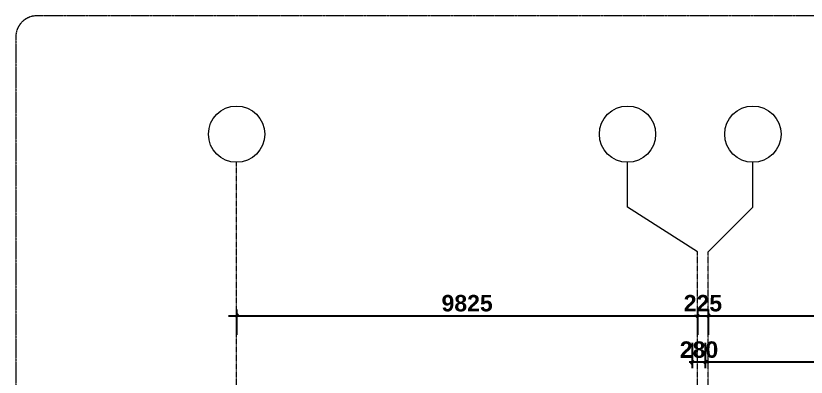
# Model space of a CAD drawing. Header units: inches. Extents: x 22 to 382261, y 22 to 371281.
# Drawn here: x 207333 to 224178, y 150460 to 158163 of the extents above; entities that cross this region are included whole.
import ezdxf

# ---------------------------------------------------------------- set-up
doc = ezdxf.new("R2010")
doc.units = ezdxf.units.IN
doc.header["$MEASUREMENT"] = 0
doc.linetypes.add('_Tracejado médio', pattern=[4, 3, -1])
doc.linetypes.add('Grid Line 1_2_', pattern=[22.225, 12.7, -3.175, 3.175, -3.175])
for name, color, linetype, lineweight in [('A-ANNO-DIMS', 211, 'Continuous', 9), ('A-ANNO-SYMB', 150, 'Continuous', 9), ('S-GRID', 1, 'Continuous', 9), ('S-GRID-IDEN', 1, 'Continuous', 9)]:
    doc.layers.add(name, color=color, linetype=linetype, lineweight=lineweight)
doc.styles.add('Arial_B', font='arialbd.ttf', dxfattribs={"height": 350.793651})
doc.dimstyles.new('2', dxfattribs={"dimscale": 304.8, "dimtxt": 346.888196, "dimasz": 0.221354, "dimexe": 1.338583, "dimexo": 0.0625, "dimgap": 0.278871, "dimtad": 1, "dimdec": 0, "dimzin": 0, "dimdsep": 46, "dimtxsty": 'Arial_B', "dimblk1": 'OBLIQUE', "dimblk2": 'OBLIQUE', "dimsah": 1, "dimcen": 0.09, "dimdle": 0.557743, "dimazin": 0, "dimtfac": 1, "dimtdec": 4, "dimtix": 1, "dimtmove": 0, "dimatfit": 3, "dimfxl": 0.557743, "dimfxlon": 1, "dimtvp": 1, "dimtolj": 1, "dimtzin": 0, "dimarcsym": 2})

# ---------------------------------------------------------------- blocks, each defined once
blk = doc.blocks.new('Grid - Grid Head - Circle-749417-Right Side Elevation')
at = {"layer": 'S-GRID-IDEN'}
blk.add_circle((-8484, 15384), 600, dxfattribs=at)
blk = doc.blocks.new('_Oblique')
at = {"color": 0, "linetype": 'ByBlock', "lineweight": -2}
blk.add_line((-0.5, -0.5), (0.5, 0.5), dxfattribs=at)
blk = doc.blocks.new('*D5081')
at = {"layer": 'A-ANNO-DIMS', "color": 0, "lineweight": -2, "transparency": 16777216}
for p, q in [((212039, 151902), (212039, 151363)), ((221864, 151902), (221864, 151363)), ((211869, 151771), (222034, 151771))]:
    blk.add_line(p, q, dxfattribs=at)
at = {"layer": 'Defpoints', "color": 0, "transparency": 16777216}
for p in [(212039, 151921), (221864, 151921), (221864, 151771)]:
    blk.add_point(p, dxfattribs=at)
at = {"layer": 'A-ANNO-DIMS', "color": 0, "lineweight": -2, "transparency": 16777216, "xscale": 67.46874999999999, "yscale": 67.46874999999999, "zscale": 67.46874999999999, "rotation": 180}
blk.add_blockref('_Oblique', (212039, 151771), dxfattribs=at)
at = {"layer": 'A-ANNO-DIMS', "color": 0, "lineweight": -2, "transparency": 16777216, "xscale": 67.46874999999999, "yscale": 67.46874999999999, "zscale": 67.46874999999999}
blk.add_blockref('_Oblique', (221864, 151771), dxfattribs=at)
at = {"layer": 'A-ANNO-DIMS', "color": 0, "transparency": 16777216, "insert": (216952, 152035), "char_height": 350.8, "width": 1119.37, "attachment_point": 5, "style": 'Arial_B'}
blk.add_mtext('\\A1;9825', dxfattribs=at)
blk = doc.blocks.new('*D5082')
at = {"layer": 'A-ANNO-DIMS', "color": 0, "lineweight": -2, "transparency": 16777216}
for p, q in [((221864, 151902), (221864, 151363)), ((222089, 151902), (222089, 151363)), ((221864, 151771), (221797, 151771)), ((221864, 151771), (222089, 151771)), ((222089, 151771), (222157, 151771))]:
    blk.add_line(p, q, dxfattribs=at)
at = {"layer": 'Defpoints', "color": 0, "transparency": 16777216}
for p in [(221864, 151921), (222089, 151921), (222089, 151771)]:
    blk.add_point(p, dxfattribs=at)
at = {"layer": 'A-ANNO-DIMS', "color": 0, "lineweight": -2, "transparency": 16777216, "xscale": 67.46874999999999, "yscale": 67.46874999999999, "zscale": 67.46874999999999}
blk.add_blockref('_Oblique', (221864, 151771), dxfattribs=at)
at = {"layer": 'A-ANNO-DIMS', "color": 0, "lineweight": -2, "transparency": 16777216, "xscale": 67.46874999999999, "yscale": 67.46874999999999, "zscale": 67.46874999999999, "rotation": 180}
blk.add_blockref('_Oblique', (222089, 151771), dxfattribs=at)
at = {"layer": 'A-ANNO-DIMS', "color": 0, "transparency": 16777216, "insert": (221977, 152035), "char_height": 350.8, "width": 839.53, "attachment_point": 5, "style": 'Arial_B'}
blk.add_mtext('\\A1;225', dxfattribs=at)
blk = doc.blocks.new('*D5083')
at = {"layer": 'A-ANNO-DIMS', "color": 0, "lineweight": -2, "transparency": 16777216}
for p, q in [((222089, 151902), (222089, 151363)), ((232289, 151902), (232289, 151363)), ((221919, 151771), (232459, 151771))]:
    blk.add_line(p, q, dxfattribs=at)
at = {"layer": 'Defpoints', "color": 0, "transparency": 16777216}
for p in [(222089, 151921), (232289, 151921), (232289, 151771)]:
    blk.add_point(p, dxfattribs=at)
at = {"layer": 'A-ANNO-DIMS', "color": 0, "lineweight": -2, "transparency": 16777216, "xscale": 67.46874999999999, "yscale": 67.46874999999999, "zscale": 67.46874999999999, "rotation": 180}
blk.add_blockref('_Oblique', (222089, 151771), dxfattribs=at)
at = {"layer": 'A-ANNO-DIMS', "color": 0, "lineweight": -2, "transparency": 16777216, "xscale": 67.46874999999999, "yscale": 67.46874999999999, "zscale": 67.46874999999999}
blk.add_blockref('_Oblique', (232289, 151771), dxfattribs=at)
at = {"layer": 'A-ANNO-DIMS', "color": 0, "transparency": 16777216, "insert": (227189, 152035), "char_height": 350.8, "width": 1399.21, "attachment_point": 5, "style": 'Arial_B'}
blk.add_mtext('\\A1;10200', dxfattribs=at)
blk = doc.blocks.new('*D5088')
at = {"layer": 'A-ANNO-DIMS', "color": 0, "lineweight": -2, "transparency": 16777216}
for p, q in [((222034, 150650), (222034, 151189)), ((243476, 150650), (243476, 151189)), ((243646, 150781), (221864, 150781))]:
    blk.add_line(p, q, dxfattribs=at)
at = {"layer": 'Defpoints', "color": 0, "transparency": 16777216}
for p in [(222034, 150781), (222034, 150631), (243476, 150631)]:
    blk.add_point(p, dxfattribs=at)
at = {"layer": 'A-ANNO-DIMS', "color": 0, "lineweight": -2, "transparency": 16777216, "xscale": 67.46874999999999, "yscale": 67.46874999999999, "zscale": 67.46874999999999, "rotation": 180}
blk.add_blockref('_Oblique', (222034, 150781), dxfattribs=at)
at = {"layer": 'A-ANNO-DIMS', "color": 0, "lineweight": -2, "transparency": 16777216, "xscale": 67.46874999999999, "yscale": 67.46874999999999, "zscale": 67.46874999999999}
blk.add_blockref('_Oblique', (243476, 150781), dxfattribs=at)
at = {"layer": 'A-ANNO-DIMS', "color": 0, "transparency": 16777216, "insert": (232755, 151042), "char_height": 350.8, "width": 1399.21, "attachment_point": 5, "style": 'Arial_B'}
blk.add_mtext('\\A1;21442', dxfattribs=at)
blk = doc.blocks.new('*D5089')
at = {"layer": 'A-ANNO-DIMS', "color": 0, "lineweight": -2, "transparency": 16777216}
for p, q in [((221754, 150650), (221754, 151189)), ((222034, 150650), (222034, 151189)), ((221754, 150781), (221687, 150781)), ((222034, 150781), (221754, 150781)), ((222034, 150781), (222102, 150781))]:
    blk.add_line(p, q, dxfattribs=at)
at = {"layer": 'Defpoints', "color": 0, "transparency": 16777216}
for p in [(221754, 150781), (221754, 150631), (222034, 150631)]:
    blk.add_point(p, dxfattribs=at)
at = {"layer": 'A-ANNO-DIMS', "color": 0, "lineweight": -2, "transparency": 16777216, "xscale": 67.46874999999999, "yscale": 67.46874999999999, "zscale": 67.46874999999999}
blk.add_blockref('_Oblique', (221754, 150781), dxfattribs=at)
at = {"layer": 'A-ANNO-DIMS', "color": 0, "lineweight": -2, "transparency": 16777216, "xscale": 67.46874999999999, "yscale": 67.46874999999999, "zscale": 67.46874999999999, "rotation": 180}
blk.add_blockref('_Oblique', (222034, 150781), dxfattribs=at)
at = {"layer": 'A-ANNO-DIMS', "color": 0, "transparency": 16777216, "insert": (221894, 151045), "char_height": 350.8, "width": 839.53, "attachment_point": 5, "style": 'Arial_B'}
blk.add_mtext('\\A1;280', dxfattribs=at)

msp = doc.modelspace()

# ---------------------------------------------------------------- linework, layer by layer
at = {"layer": 'A-ANNO-SYMB', "linetype": '_Tracejado médio'}
for p, q in [((244957.9, 158162.7), (207783.1, 158162.7)), ((207333.1, 157712.7), (207333.1, 140540.3))]:
    msp.add_line(p, q, dxfattribs=at)
msp.add_arc((207783.1, 157712.7), 450, 90, 180, dxfattribs=at)
at = {"layer": 'S-GRID', "linetype": 'Grid Line 1_2_'}
for p, q in [((212039.1, 139805.4), (212039.1, 155039.6)), ((221864.1, 139805.4), (221864.1, 153134.6)), ((222089.1, 139805.4), (222089.1, 153134.6))]:
    msp.add_line(p, q, dxfattribs=at)
at = {"layer": 'S-GRID'}
for p, q in [((220370.1, 154087.1), (220370.1, 155039.6)), ((223041.6, 154087.1), (223041.6, 155039.6)), ((221864.1, 153134.6), (220370.1, 154087.1)), ((222089.1, 153134.6), (223041.6, 154087.1))]:
    msp.add_line(p, q, dxfattribs=at)

# ---------------------------------------------------------------- block references
at = {"layer": 'S-GRID-IDEN'}
for p in [(220522.9, 140255.4), (228853.9, 140255.4), (231525.4, 140255.4)]:
    msp.add_blockref('Grid - Grid Head - Circle-749417-Right Side Elevation', p, dxfattribs=at)

# ---------------------------------------------------------------- dimensions: what is measured, and where the dimension line sits
at = {"layer": 'A-ANNO-DIMS'}
for base, p1, p2, override, picture, middle in [((221864.1, 151771.2), (212039.1, 151921.2), (221864.1, 151921.2), {"dimpost": '<>', "dimfxl": 9825}, '*D5081', (216951.6, 152035.4)), ((222089.1, 151771.2), (221864.1, 151921.2), (222089.1, 151921.2), {"dimpost": '<>', "dimfxl": 225}, '*D5082', (221976.6, 152035.3)), ((232289.1, 151771.2), (222089.1, 151921.2), (232289.1, 151921.2), {"dimpost": '<>', "dimfxl": 10200}, '*D5083', (227189.1, 152035.3)), ((221754.1, 150780.7), (222034.1, 150630.7), (221754.1, 150630.7), {"dimpost": '<>', "dimfxl": 280}, '*D5089', (221894.1, 151044.9)), ((222034.1, 150780.7), (243476.2, 150630.7), (222034.1, 150630.7), {"dimpost": '<>', "dimfxl": 21442.1}, '*D5088', (232755.2, 151041.8))]:
    dim = msp.add_linear_dim(base=base, p1=p1, p2=p2, dimstyle='2', override=override, dxfattribs=at)
    dim.commit()
    dim.dimension.update_dxf_attribs({"geometry": picture, "text_midpoint": middle})

doc.saveas('drawing.dxf')
